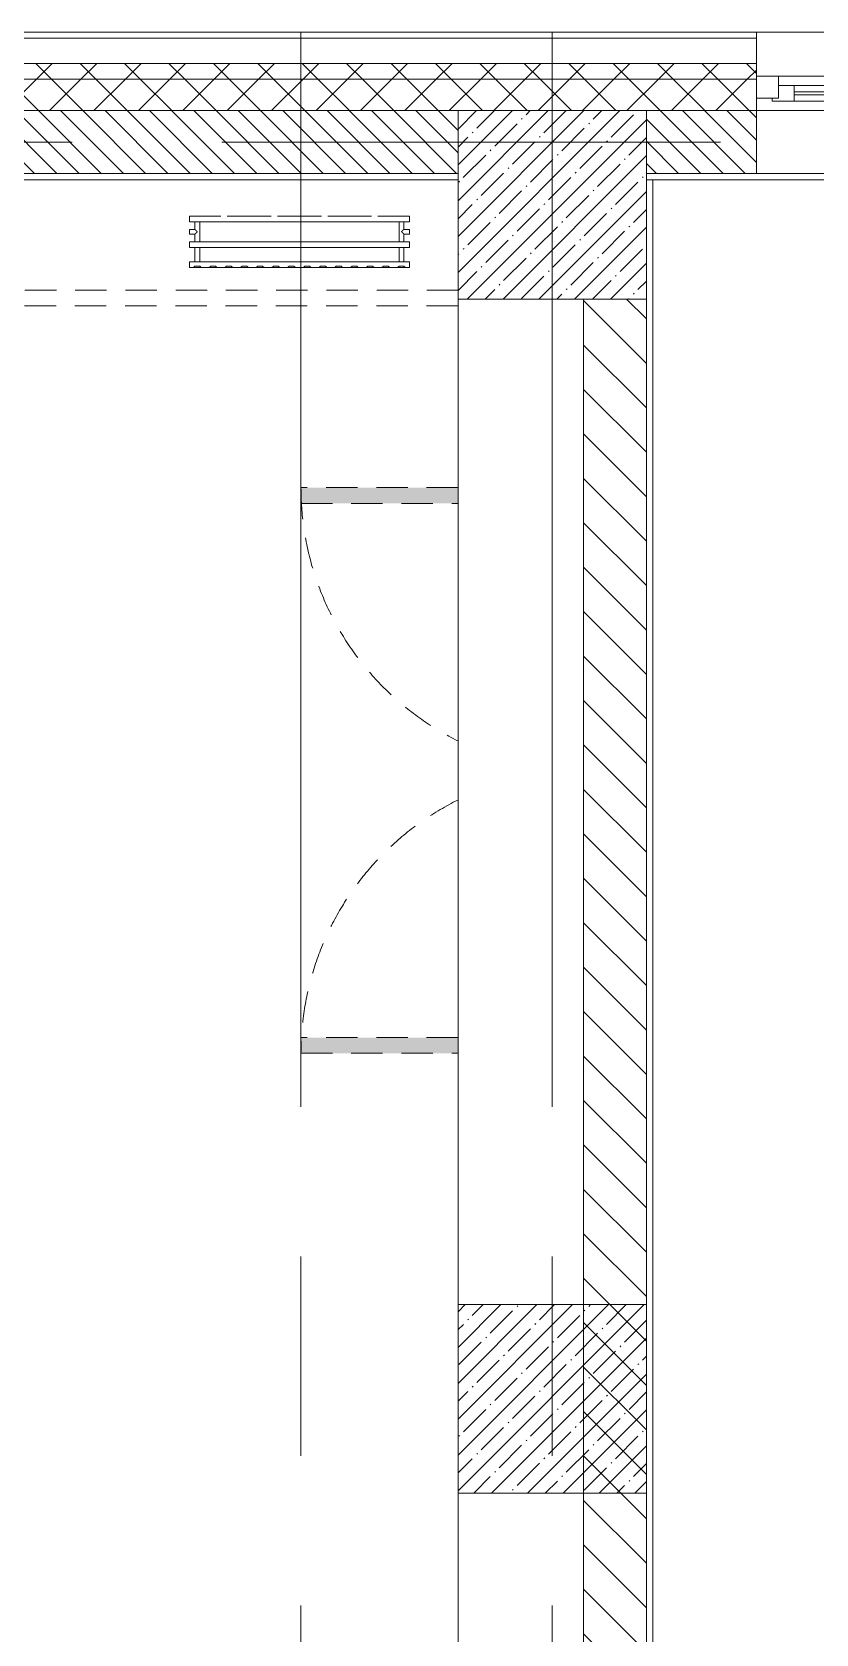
# Model space of a CAD drawing. Header units: millimetres. Extents: x 2623 to 216772, y -8553 to 29000.
# Drawn here: x 47418 to 49914, y 22252 to 27350 of the extents above; entities that cross this region are included whole.
import ezdxf

# ---------------------------------------------------------------- set-up
doc = ezdxf.new("R2010")
doc.units = ezdxf.units.MM
doc.linetypes.add('200_ШТРИХ__ш1_п0_6_', pattern=[160, 100, -60])
doc.linetypes.add('Осевая', pattern=[3175, 635, -476.25, 1587.5, -476.25])
for name, color, linetype, lineweight in [('A-DETL-MBND-1', 7, '200_ШТРИХ__ш1_п0_6_', 9), ('A-GLAZ', 7, 'Continuous', 9), ('A-WALL', 7, 'Continuous', 9), ('A-WALL-1', 7, 'Continuous', 13), ('I-WALL', 7, 'Continuous', 9), ('S-COLS', 7, 'Continuous', 9), ('Оси', 7, 'Continuous', 9), ('Оси-2', 7, 'Осевая', 9)]:
    doc.layers.add(name, color=color, linetype=linetype, lineweight=lineweight)
doc.layers.add('A-FLOR-1', color=7, linetype='Continuous', lineweight=9, true_color=0xaaaaaa)
pattern_1 = [(45, (-17385.51, 0), (-57.02463, 57.02463), []), (45, (-17328.49, 0), (-57.02463, 57.02463), [100.806, -20.161, 3.353, -16.808])]
pattern_2 = [(45, (-17385.51, 0), (-70.71068, 70.71068), []), (135, (-17385.51, 0), (-70.71068, -70.71068), [])]

# ---------------------------------------------------------------- blocks, each defined once
blk = doc.blocks.new('110_Дверь_СКБ_2Ст - Д-10 1800x2100h_Актовый зал EI30-32403870-План монтажа стен и перегородок 3 этажа в осях 12-23')
at = {"layer": 'A-DETL-MBND-1'}
for points in [[(-887.5, 1000), (-887.5, 500), (-837.5, 500), (-837.5, 1000)], [(862.5, 500), (912.5, 500), (912.5, 1000), (862.5, 1000), (862.5, 744.9)]]:
    blk.add_hatch(color=256, dxfattribs=at).paths.add_polyline_path(points)
for p, q in [((-887.5, 1000), (-887.5, 500)), ((-837.5, 1000), (-887.5, 1000)), ((-837.5, 500), (-837.5, 1000)), ((912.5, 1000), (862.5, 1000)), ((862.5, 1000), (862.5, 500)), ((912.5, 500), (912.5, 1000))]:
    blk.add_line(p, q, dxfattribs=at)
for centre, start, end in [((-887.5, 100), 26.4421, 90), ((912.5, 100), 90, 153.5579)]:
    blk.add_arc(centre, 900, start, end, dxfattribs=at)
blk = doc.blocks.new('120_Окно_СКБ_2Ст - 120_Окно_СКБ_2Ст 2500х2500 _мал створка справа_-23206729-План монтажа стен и перегородок 3 этажа в осях 12-23')
at = {"layer": 'A-GLAZ'}
for p, q in [((-1250, -75), (-1250, -5)), ((-1250, -5), (-1180, -5)), ((1250, -5), (-1250, -5)), ((-1180, -5), (-1180, -75)), ((350, -35), (-1180, -35)), ((-1180, -35), (-1180, -75)), ((-1130, -85), (-1130, -35)), ((300, -85), (300, -35)), ((350, -75), (350, -5)), ((350, -5), (420, -5)), ((350, -75), (350, -35)), ((420, -5), (420, -75)), ((1180, -35), (420, -35)), ((420, -35), (420, -75)), ((470, -85), (470, -35)), ((1130, -85), (1130, -35)), ((1180, -75), (1180, -5)), ((1180, -5), (1250, -5)), ((1180, -75), (1180, -35)), ((1250, -5), (1250, -75)), ((-1180, -75), (-1250, -75)), ((-1250, -75), (-1200, -75)), ((-1180, -75), (-1200, -75)), ((-1200, -75), (-1200, -85)), ((-1200, -85), (370, -85)), ((370, -85), (-1200, -85)), ((-1130, -55), (300, -55)), ((300, -65), (-1130, -65)), ((420, -75), (350, -75)), ((370, -75), (350, -75)), ((370, -75), (400, -75)), ((370, -85), (370, -75)), ((420, -75), (400, -75)), ((400, -75), (400, -85)), ((400, -85), (1200, -85)), ((1200, -85), (400, -85)), ((470, -55), (1130, -55)), ((1130, -65), (470, -65)), ((1250, -75), (1180, -75)), ((1200, -75), (1180, -75)), ((1200, -75), (1250, -75)), ((1200, -85), (1200, -75))]:
    blk.add_line(p, q, dxfattribs=at)
blk = doc.blocks.new('radiator_prado_classic_z_tip_30_po exemplyaru - Classic Z Тип 30-500-V54-План монтажа стен и перегородок 3 этажа в осях 12-23')
at = {"layer": 'A-DETL-MBND-1'}
for p, q in [((0, 228), (0, 210)), ((700, 228), (0, 228)), ((0, 210), (0, 228)), ((0, 228), (12.5, 228)), ((0, 210), (700, 210)), ((17.5, 210), (0, 210)), ((12.5, 228), (37.5, 228)), ((37.5, 228), (12.5, 228)), ((12.5, 228), (37.5, 228)), ((12.5, 228), (17.5, 223)), ((12.5, 228), (17.5, 223)), ((32.5, 223), (17.5, 223)), ((17.5, 223), (32.5, 223)), ((17.5, 210), (17.5, 209.8)), ((17.5, 210), (17.5, 164)), ((17.8, 210), (17.5, 210)), ((17.5, 210), (32.5, 210)), ((32.5, 210), (17.5, 210)), ((17.5, 210), (30.3, 210)), ((17.5, 209.8), (17.5, 164)), ((18.5, 210), (17.8, 210)), ((19.7, 210), (18.5, 210)), ((31.5, 210), (18.5, 210)), ((21.2, 210), (19.7, 210)), ((23.1, 210), (21.2, 210)), ((25, 210), (23.1, 210)), ((26.9, 210), (25, 210)), ((28.7, 210), (26.9, 210)), ((30.3, 210), (28.7, 210)), ((31.5, 210), (30.3, 210)), ((30.3, 210), (32.5, 210)), ((32.2, 210), (31.5, 210)), ((32.5, 210), (32.2, 210)), ((32.5, 223), (37.5, 228)), ((37.5, 228), (32.5, 223)), ((32.5, 164), (32.5, 210)), ((32.5, 164), (32.5, 210)), ((667.5, 210), (32.5, 210)), ((37.5, 228), (62.5, 228)), ((62.5, 228), (87.5, 228)), ((87.5, 228), (62.5, 228)), ((62.5, 228), (87.5, 228)), ((62.5, 228), (67.5, 223)), ((62.5, 228), (67.5, 223)), ((82.5, 223), (67.5, 223)), ((67.5, 223), (82.5, 223)), ((82.5, 223), (87.5, 228)), ((87.5, 228), (82.5, 223)), ((87.5, 228), (112.5, 228)), ((112.5, 228), (137.5, 228)), ((137.5, 228), (112.5, 228)), ((112.5, 228), (137.5, 228)), ((112.5, 228), (117.5, 223)), ((112.5, 228), (117.5, 223)), ((132.5, 223), (117.5, 223)), ((117.5, 223), (132.5, 223)), ((132.5, 223), (137.5, 228)), ((137.5, 228), (132.5, 223)), ((137.5, 228), (162.5, 228)), ((162.5, 228), (187.5, 228)), ((187.5, 228), (162.5, 228)), ((162.5, 228), (187.5, 228)), ((162.5, 228), (167.5, 223)), ((162.5, 228), (167.5, 223)), ((182.5, 223), (167.5, 223)), ((167.5, 223), (182.5, 223)), ((182.5, 223), (187.5, 228)), ((187.5, 228), (182.5, 223)), ((187.5, 228), (212.5, 228)), ((212.5, 228), (237.5, 228)), ((237.5, 228), (212.5, 228)), ((212.5, 228), (237.5, 228)), ((212.5, 228), (217.5, 223)), ((212.5, 228), (217.5, 223)), ((232.5, 223), (217.5, 223)), ((217.5, 223), (232.5, 223)), ((232.5, 223), (237.5, 228)), ((237.5, 228), (232.5, 223)), ((237.5, 228), (262.5, 228)), ((262.5, 228), (287.5, 228)), ((287.5, 228), (262.5, 228)), ((262.5, 228), (287.5, 228)), ((262.5, 228), (267.5, 223)), ((262.5, 228), (267.5, 223)), ((282.5, 223), (267.5, 223)), ((267.5, 223), (282.5, 223)), ((282.5, 223), (287.5, 228)), ((287.5, 228), (282.5, 223)), ((287.5, 228), (312.5, 228)), ((312.5, 228), (337.5, 228)), ((337.5, 228), (312.5, 228)), ((312.5, 228), (337.5, 228)), ((312.5, 228), (317.5, 223)), ((312.5, 228), (317.5, 223)), ((332.5, 223), (317.5, 223)), ((317.5, 223), (332.5, 223)), ((332.5, 223), (337.5, 228)), ((337.5, 228), (332.5, 223)), ((337.5, 228), (362.5, 228)), ((362.5, 228), (387.5, 228)), ((387.5, 228), (362.5, 228)), ((362.5, 228), (387.5, 228)), ((362.5, 228), (367.5, 223)), ((362.5, 228), (367.5, 223)), ((382.5, 223), (367.5, 223)), ((367.5, 223), (382.5, 223)), ((382.5, 223), (387.5, 228)), ((387.5, 228), (382.5, 223)), ((387.5, 228), (412.5, 228)), ((412.5, 228), (437.5, 228)), ((437.5, 228), (412.5, 228)), ((412.5, 228), (437.5, 228)), ((412.5, 228), (417.5, 223)), ((412.5, 228), (417.5, 223)), ((432.5, 223), (417.5, 223)), ((417.5, 223), (432.5, 223)), ((432.5, 223), (437.5, 228)), ((437.5, 228), (432.5, 223)), ((437.5, 228), (462.5, 228)), ((462.5, 228), (487.5, 228)), ((487.5, 228), (462.5, 228)), ((462.5, 228), (487.5, 228)), ((462.5, 228), (467.5, 223)), ((462.5, 228), (467.5, 223)), ((482.5, 223), (467.5, 223)), ((467.5, 223), (482.5, 223)), ((482.5, 223), (487.5, 228)), ((487.5, 228), (482.5, 223)), ((487.5, 228), (512.5, 228)), ((512.5, 228), (537.5, 228)), ((537.5, 228), (512.5, 228)), ((512.5, 228), (537.5, 228)), ((512.5, 228), (517.5, 223)), ((512.5, 228), (517.5, 223)), ((532.5, 223), (517.5, 223)), ((517.5, 223), (532.5, 223)), ((532.5, 223), (537.5, 228)), ((537.5, 228), (532.5, 223)), ((537.5, 228), (562.5, 228)), ((562.5, 228), (587.5, 228)), ((587.5, 228), (562.5, 228)), ((562.5, 228), (587.5, 228)), ((562.5, 228), (567.5, 223)), ((562.5, 228), (567.5, 223)), ((582.5, 223), (567.5, 223)), ((567.5, 223), (582.5, 223)), ((582.5, 223), (587.5, 228)), ((587.5, 228), (582.5, 223)), ((587.5, 228), (612.5, 228)), ((612.5, 228), (637.5, 228)), ((637.5, 228), (612.5, 228)), ((612.5, 228), (637.5, 228)), ((612.5, 228), (617.5, 223)), ((617.5, 223), (612.5, 228)), ((632.5, 223), (617.5, 223)), ((617.5, 223), (632.5, 223)), ((632.5, 223), (637.5, 228)), ((637.5, 228), (632.5, 223)), ((637.5, 228), (662.5, 228)), ((662.5, 228), (687.5, 228)), ((687.5, 228), (662.5, 228)), ((662.5, 228), (687.5, 228)), ((662.5, 228), (667.5, 223)), ((662.5, 228), (667.5, 223)), ((682.5, 223), (667.5, 223)), ((667.5, 223), (682.5, 223)), ((667.5, 210), (667.5, 164)), ((667.5, 210), (667.5, 209.8)), ((682.5, 210), (667.5, 210)), ((667.5, 210), (680.3, 210)), ((682.5, 210), (667.5, 210)), ((667.5, 210), (682.5, 210)), ((667.5, 209.8), (667.5, 164)), ((681.5, 210), (668.5, 210)), ((680.3, 210), (682.5, 210)), ((682.5, 223), (687.5, 228)), ((687.5, 228), (682.5, 223)), ((682.5, 164), (682.5, 210)), ((682.5, 164), (682.5, 210)), ((700, 210), (682.5, 210)), ((687.5, 228), (700, 228)), ((700, 210), (700, 228)), ((700, 228), (700, 210)), ((700, 164), (0, 164)), ((0, 164), (0, 146)), ((0, 146), (0, 164)), ((0, 164), (17.5, 164)), ((32.5, 164), (17.5, 164)), ((17.5, 164), (32.5, 164)), ((32.5, 164), (17.5, 164)), ((17.5, 164), (30.3, 164)), ((18.5, 164), (31.5, 164)), ((30.3, 164), (32.5, 164)), ((32.5, 164), (667.5, 164)), ((682.5, 164), (667.5, 164)), ((667.5, 164), (682.5, 164)), ((682.5, 164), (667.5, 164)), ((667.5, 164), (682.5, 164)), ((668.5, 164), (681.5, 164)), ((682.5, 164), (700, 164)), ((700, 146), (700, 164)), ((700, 164), (700, 146)), ((0, 146), (700, 146)), ((17.5, 146), (0, 146)), ((17.5, 121.5), (0, 121.5)), ((17.5, 121.5), (0, 121.5)), ((0, 121.5), (0, 121.2)), ((0, 106.5), (0, 121.5)), ((0, 121.2), (0, 108.7)), ((0, 121.2), (0, 120.5)), ((0, 120.5), (0, 121.2)), ((0, 121.2), (0, 121.2)), ((0, 120.5), (0, 119.3)), ((0, 119.3), (0, 120.5)), ((0, 119.3), (0, 117.8)), ((0, 117.8), (0, 119.3)), ((0, 117.8), (0, 115.9)), ((0, 115.9), (0, 117.8)), ((0, 115.9), (0, 114)), ((0, 114), (0, 115.9)), ((0, 114), (0, 112.1)), ((0, 112.1), (0, 114)), ((0, 112.1), (0, 110.2)), ((0, 110.2), (0, 112.1)), ((0, 110.2), (0, 108.7)), ((0, 108.7), (0, 110.2)), ((0, 108.7), (0, 106.8)), ((0, 108.7), (0, 106.8)), ((0, 106.8), (0, 108.7)), ((0, 106.8), (0, 106.5)), ((0, 106.8), (0, 106.8)), ((0, 106.5), (17.5, 106.5)), ((0, 106.5), (17.5, 106.5)), ((17.5, 146), (17.5, 121.5)), ((17.5, 146), (17.5, 121.5)), ((17.5, 146), (32.5, 146)), ((32.5, 146), (17.5, 146)), ((17.5, 146), (32.5, 146)), ((32.5, 146), (17.5, 146)), ((17.5, 106.5), (17.5, 82)), ((17.5, 106.5), (17.5, 82)), ((31.5, 146), (18.5, 146)), ((32.5, 82), (32.5, 146)), ((32.5, 82), (32.5, 146)), ((667.5, 146), (32.5, 146)), ((667.5, 146), (667.5, 82)), ((667.5, 146), (667.5, 82)), ((667.5, 146), (682.5, 146)), ((671.2, 146), (667.5, 146)), ((667.5, 146), (678.7, 146)), ((682.5, 146), (667.5, 146)), ((681.5, 146), (668.5, 146)), ((678.7, 146), (671.2, 146)), ((682.5, 146), (678.7, 146)), ((678.7, 146), (680.3, 146)), ((680.3, 146), (681.5, 146)), ((681.5, 146), (682.5, 146)), ((682.5, 121.5), (682.5, 146)), ((682.5, 121.5), (682.5, 146)), ((700, 146), (682.5, 146)), ((700, 121.5), (682.5, 121.5)), ((700, 121.5), (682.5, 121.5)), ((682.5, 82), (682.5, 106.5)), ((682.5, 106.5), (700, 106.5)), ((682.5, 82), (682.5, 106.5)), ((682.5, 106.5), (700, 106.5)), ((700, 121.5), (700, 106.5)), ((700, 121.2), (700, 121.5)), ((700, 121.5), (700, 121.2)), ((700, 121.2), (700, 121.5)), ((700, 114), (700, 121.2)), ((700, 121.2), (700, 106.8)), ((700, 106.8), (700, 121.2)), ((700, 107.5), (700, 114)), ((700, 106.8), (700, 107.5)), ((700, 106.5), (700, 106.8)), ((700, 106.8), (700, 106.5)), ((700, 106.5), (700, 106.8)), ((700, 82), (0, 82)), ((0, 82), (0, 64)), ((0, 64), (0, 82)), ((0, 82), (17.5, 82)), ((700, 64), (0, 64)), ((0, 64), (700, 64)), ((32.5, 82), (17.5, 82)), ((17.5, 82), (32.5, 82)), ((32.5, 82), (17.5, 82)), ((17.5, 82), (32.5, 82)), ((18.5, 82), (31.5, 82)), ((32.5, 82), (667.5, 82)), ((682.5, 82), (667.5, 82)), ((667.5, 82), (667.8, 82)), ((682.5, 82), (667.5, 82)), ((667.5, 82), (682.5, 82)), ((667.8, 82), (682.5, 82)), ((668.5, 82), (681.5, 82)), ((682.5, 82), (700, 82)), ((700, 64), (700, 82)), ((700, 82), (700, 64))]:
    blk.add_line(p, q, dxfattribs=at)
for points, knots in [([(17.8, 121.2), (17.7, 121.3), (17.7, 121.3), (17.5, 121.5), (17.5, 121.5), (17.5, 121.5)], [0.8571429, 0.8571429, 0.8571429, 0.8571429, 0.8928571, 0.9285714, 1, 1, 1, 1]), ([(17.5, 121.5), (17.5, 121.5), (17.5, 121.5), (17.7, 121.3), (17.7, 121.3), (17.8, 121.2)], [0, 0, 0, 0, 0.0714286, 0.1071429, 0.1428571, 0.1428571, 0.1428571, 0.1428571]), ([(17.5, 121.5), (17.5, 121.5), (17.5, 121.5), (17.7, 121.3), (17.7, 121.3), (17.8, 121.2)], [0, 0, 0, 0, 0.0714286, 0.1071429, 0.1428571, 0.1428571, 0.1428571, 0.1428571]), ([(25, 114), (24.5, 114.5), (23.6, 115.4), (22.4, 116.6), (21.6, 117.4), (21.1, 117.9), (20.8, 118.2), (20.5, 118.5), (20.2, 118.8), (19.8, 119.1), (19.6, 119.4), (19.3, 119.7), (19, 120), (18.7, 120.3), (18.5, 120.5), (18.3, 120.7), (18.1, 120.9), (17.9, 121.1), (17.8, 121.2), (17.7, 121.3), (17.5, 121.5), (17.5, 121.5), (17.5, 121.5)], [0, 0, 0, 0, 0.142857, 0.285714, 0.357143, 0.392857, 0.428571, 0.464286, 0.5, 0.535714, 0.571429, 0.607143, 0.642857, 0.678571, 0.714286, 0.75, 0.785714, 0.821429, 0.857143, 0.892857, 0.928571, 1, 1, 1, 1]), ([(17.5, 106.5), (17.5, 106.5), (17.5, 106.5), (17.7, 106.7), (17.8, 106.8), (17.9, 106.9), (18.1, 107.1), (18.3, 107.3), (18.5, 107.5), (18.7, 107.7), (19, 108), (19.3, 108.3), (19.6, 108.6), (19.8, 108.9), (20.3, 109.3), (20.7, 109.7), (21.1, 110.1), (21.6, 110.6), (22.4, 111.4), (23.6, 112.6), (24.5, 113.5), (25, 114)], [0, 0, 0, 0, 0.071429, 0.107143, 0.142857, 0.178571, 0.214286, 0.25, 0.285714, 0.321429, 0.357143, 0.392857, 0.428571, 0.464286, 0.5, 0.571429, 0.607143, 0.642857, 0.714286, 0.857143, 1, 1, 1, 1]), ([(17.5, 106.5), (17.5, 106.5), (17.5, 106.5), (17.7, 106.7), (17.7, 106.7), (17.8, 106.8)], [0, 0, 0, 0, 0.0714286, 0.1071429, 0.1428571, 0.1428571, 0.1428571, 0.1428571]), ([(17.8, 106.8), (17.7, 106.7), (17.7, 106.7), (17.5, 106.5), (17.5, 106.5), (17.5, 106.5)], [0.8571429, 0.8571429, 0.8571429, 0.8571429, 0.8928571, 0.9285714, 1, 1, 1, 1]), ([(17.8, 106.8), (17.7, 106.7), (17.7, 106.7), (17.5, 106.5), (17.5, 106.5), (17.5, 106.5)], [0.8571429, 0.8571429, 0.8571429, 0.8571429, 0.8928571, 0.9285714, 1, 1, 1, 1]), ([(17.8, 121.2), (17.8, 121.2), (17.9, 121.1), (18.1, 120.9), (18.3, 120.7), (18.5, 120.5), (18.7, 120.3), (19, 120), (19.3, 119.7), (19.6, 119.4), (19.8, 119.1), (20.3, 118.7), (20.7, 118.3), (21.1, 117.9), (21.6, 117.4), (22.4, 116.6), (23.1, 115.9), (23.6, 115.4)], [0.1428571, 0.1428571, 0.1428571, 0.1428571, 0.1785714, 0.2142857, 0.25, 0.2857143, 0.3214286, 0.3571429, 0.3928571, 0.4285714, 0.4642857, 0.5, 0.5714286, 0.6071429, 0.6428571, 0.7142857, 0.8571429, 0.8571429, 0.8571429, 0.8571429]), ([(22.1, 111.1), (21.9, 110.9), (21.6, 110.6), (21.1, 110.1), (20.8, 109.8), (20.5, 109.5), (20.2, 109.2), (19.8, 108.9), (19.6, 108.6), (19.3, 108.3), (19, 108), (18.7, 107.7), (18.5, 107.5), (18.3, 107.3), (18.1, 107.1), (17.9, 106.9), (17.8, 106.8), (17.8, 106.8)], [0.2857143, 0.2857143, 0.2857143, 0.2857143, 0.3571429, 0.3928571, 0.4285714, 0.4642857, 0.5, 0.5357143, 0.5714286, 0.6071429, 0.6428571, 0.6785714, 0.7142857, 0.75, 0.7857143, 0.8214286, 0.8571429, 0.8571429, 0.8571429, 0.8571429]), ([(17.8, 106.8), (17.8, 106.8), (17.9, 106.9), (18.1, 107.1), (18.3, 107.3), (18.5, 107.5), (18.7, 107.7), (19, 108), (19.3, 108.3), (19.6, 108.6), (19.9, 108.8), (20.3, 109.3), (20.6, 109.6), (20.8, 109.8)], [0.1428571, 0.1428571, 0.1428571, 0.1428571, 0.1785714, 0.2142857, 0.25, 0.2857143, 0.3214286, 0.3571429, 0.3928571, 0.4285714, 0.4642857, 0.5, 0.5714286, 0.5714286, 0.5714286, 0.5714286]), ([(19.6, 119.4), (19.7, 119.3), (19.9, 119.2), (20.3, 118.7), (20.6, 118.4), (20.8, 118.2)], [0.4285714, 0.4285714, 0.4285714, 0.4285714, 0.4642857, 0.5, 0.5714286, 0.5714286, 0.5714286, 0.5714286]), ([(22.1, 116.9), (21.9, 117.1), (21.6, 117.4), (21.1, 117.9), (20.9, 118.1), (20.8, 118.2)], [0.2857143, 0.2857143, 0.2857143, 0.2857143, 0.3571429, 0.3928571, 0.4285714, 0.4285714, 0.4285714, 0.4285714]), ([(20.8, 118.2), (20.9, 118.1), (21.1, 117.9), (21.6, 117.4), (21.9, 117.1), (22.1, 116.9)], [0.5714286, 0.5714286, 0.5714286, 0.5714286, 0.6071429, 0.6428571, 0.7142857, 0.7142857, 0.7142857, 0.7142857]), ([(20.8, 109.8), (20.9, 109.9), (21.1, 110.1), (21.6, 110.6), (21.9, 110.9), (22.1, 111.1)], [0.5714286, 0.5714286, 0.5714286, 0.5714286, 0.6071429, 0.6428571, 0.7142857, 0.7142857, 0.7142857, 0.7142857]), ([(22.1, 111.1), (21.9, 110.9), (21.6, 110.6), (21.1, 110.1), (20.9, 109.9), (20.8, 109.8)], [0.2857143, 0.2857143, 0.2857143, 0.2857143, 0.3571429, 0.3928571, 0.4285714, 0.4285714, 0.4285714, 0.4285714]), ([(675, 114), (675.5, 114.5), (676.4, 115.4), (677.6, 116.6), (678.4, 117.4), (678.9, 117.9), (679.2, 118.2), (679.5, 118.5), (679.8, 118.8), (680.1, 119.2), (680.4, 119.4), (680.7, 119.7), (681, 120), (681.3, 120.3), (681.5, 120.5), (681.7, 120.7), (681.9, 120.9), (682.1, 121.1), (682.2, 121.2), (682.3, 121.3), (682.5, 121.5), (682.5, 121.5), (682.5, 121.5)], [0, 0, 0, 0, 0.142857, 0.285714, 0.357143, 0.392857, 0.428571, 0.464286, 0.5, 0.535714, 0.571429, 0.607143, 0.642857, 0.678571, 0.714286, 0.75, 0.785714, 0.821429, 0.857143, 0.892857, 0.928571, 1, 1, 1, 1]), ([(682.5, 106.5), (682.5, 106.5), (682.5, 106.5), (682.3, 106.7), (682.2, 106.8), (682.1, 106.9), (681.9, 107.1), (681.7, 107.3), (681.5, 107.5), (681.3, 107.7), (681, 108), (680.7, 108.3), (680.4, 108.6), (680.1, 108.8), (679.7, 109.3), (679.3, 109.7), (678.9, 110.1), (678.4, 110.6), (677.6, 111.4), (676.4, 112.6), (675.5, 113.5), (675, 114)], [0, 0, 0, 0, 0.071429, 0.107143, 0.142857, 0.178571, 0.214286, 0.25, 0.285714, 0.321429, 0.357143, 0.392857, 0.428571, 0.464286, 0.5, 0.571429, 0.607143, 0.642857, 0.714286, 0.857143, 1, 1, 1, 1]), ([(682.2, 121.2), (682.2, 121.2), (682.1, 121.1), (681.9, 120.9), (681.7, 120.7), (681.5, 120.5), (681.3, 120.3), (681, 120), (680.7, 119.7), (680.4, 119.4), (680.1, 119.2), (679.7, 118.7), (679.3, 118.3), (678.9, 117.9), (678.4, 117.4), (677.6, 116.6), (676.9, 115.9), (676.4, 115.4)], [0.1428571, 0.1428571, 0.1428571, 0.1428571, 0.1785714, 0.2142857, 0.25, 0.2857143, 0.3214286, 0.3571429, 0.3928571, 0.4285714, 0.4642857, 0.5, 0.5714286, 0.6071429, 0.6428571, 0.7142857, 0.8571429, 0.8571429, 0.8571429, 0.8571429]), ([(682.2, 121.2), (682.2, 121.2), (682.1, 121.1), (681.9, 120.9), (681.7, 120.7), (681.5, 120.5), (681.3, 120.3), (681, 120), (680.7, 119.7), (680.4, 119.4), (680.1, 119.2), (679.7, 118.7), (679.3, 118.3), (678.9, 117.9), (678.4, 117.4), (677.6, 116.6), (676.9, 115.9), (676.4, 115.4)], [0.1428571, 0.1428571, 0.1428571, 0.1428571, 0.1785714, 0.2142857, 0.25, 0.2857143, 0.3214286, 0.3571429, 0.3928571, 0.4285714, 0.4642857, 0.5, 0.5714286, 0.6071429, 0.6428571, 0.7142857, 0.8571429, 0.8571429, 0.8571429, 0.8571429]), ([(676.4, 115.4), (676.9, 115.9), (677.6, 116.6), (678.4, 117.4), (678.9, 117.9), (679.2, 118.2), (679.5, 118.5), (679.8, 118.8), (680.1, 119.2), (680.4, 119.4), (680.7, 119.7), (681, 120), (681.3, 120.3), (681.5, 120.5), (681.7, 120.7), (681.9, 120.9), (682.1, 121.1), (682.2, 121.2), (682.2, 121.2)], [0.1428571, 0.1428571, 0.1428571, 0.1428571, 0.2857143, 0.3571429, 0.3928571, 0.4285714, 0.4642857, 0.5, 0.5357143, 0.5714286, 0.6071429, 0.6428571, 0.6785714, 0.7142857, 0.75, 0.7857143, 0.8214286, 0.8571429, 0.8571429, 0.8571429, 0.8571429]), ([(677.9, 111.1), (678.1, 110.9), (678.4, 110.6), (678.9, 110.1), (679.2, 109.8), (679.5, 109.5), (679.8, 109.2), (680.1, 108.8), (680.4, 108.6), (680.7, 108.3), (681, 108), (681.3, 107.7), (681.5, 107.5), (681.7, 107.3), (681.9, 107.1), (682.1, 106.9), (682.2, 106.8), (682.2, 106.8)], [0.2857143, 0.2857143, 0.2857143, 0.2857143, 0.3571429, 0.3928571, 0.4285714, 0.4642857, 0.5, 0.5357143, 0.5714286, 0.6071429, 0.6428571, 0.6785714, 0.7142857, 0.75, 0.7857143, 0.8214286, 0.8571429, 0.8571429, 0.8571429, 0.8571429]), ([(677.9, 111.1), (678.1, 110.9), (678.4, 110.6), (678.9, 110.1), (679.2, 109.8), (679.5, 109.5), (679.8, 109.2), (680.1, 108.8), (680.4, 108.6), (680.7, 108.3), (681, 108), (681.3, 107.7), (681.4, 107.6), (681.5, 107.5)], [0.2857143, 0.2857143, 0.2857143, 0.2857143, 0.3571429, 0.3928571, 0.4285714, 0.4642857, 0.5, 0.5357143, 0.5714286, 0.6071429, 0.6428571, 0.6785714, 0.7142857, 0.7142857, 0.7142857, 0.7142857]), ([(682.2, 106.8), (682.2, 106.8), (682.1, 106.9), (681.9, 107.1), (681.7, 107.3), (681.5, 107.5), (681.3, 107.7), (681, 108), (680.7, 108.3), (680.4, 108.6), (680.1, 108.8), (679.7, 109.3), (679.3, 109.7), (678.9, 110.1), (678.4, 110.6), (678.1, 110.9), (677.9, 111.1)], [0.1428571, 0.1428571, 0.1428571, 0.1428571, 0.1785714, 0.2142857, 0.25, 0.2857143, 0.3214286, 0.3571429, 0.3928571, 0.4285714, 0.4642857, 0.5, 0.5714286, 0.6071429, 0.6428571, 0.7142857, 0.7142857, 0.7142857, 0.7142857]), ([(682.5, 121.5), (682.5, 121.5), (682.5, 121.5), (682.3, 121.3), (682.3, 121.3), (682.2, 121.2)], [0, 0, 0, 0, 0.0714286, 0.1071429, 0.1428571, 0.1428571, 0.1428571, 0.1428571]), ([(682.5, 121.5), (682.5, 121.5), (682.5, 121.5), (682.3, 121.3), (682.3, 121.3), (682.2, 121.2)], [0, 0, 0, 0, 0.0714286, 0.1071429, 0.1428571, 0.1428571, 0.1428571, 0.1428571]), ([(682.2, 121.2), (682.3, 121.3), (682.3, 121.3), (682.5, 121.5), (682.5, 121.5), (682.5, 121.5)], [0.8571429, 0.8571429, 0.8571429, 0.8571429, 0.8928571, 0.9285714, 1, 1, 1, 1]), ([(682.2, 106.8), (682.3, 106.7), (682.3, 106.7), (682.5, 106.5), (682.5, 106.5), (682.5, 106.5)], [0.8571429, 0.8571429, 0.8571429, 0.8571429, 0.8928571, 0.9285714, 1, 1, 1, 1]), ([(682.2, 106.8), (682.3, 106.7), (682.3, 106.7), (682.5, 106.5), (682.5, 106.5), (682.5, 106.5)], [0.8571429, 0.8571429, 0.8571429, 0.8571429, 0.8928571, 0.9285714, 1, 1, 1, 1]), ([(682.5, 106.5), (682.5, 106.5), (682.5, 106.5), (682.3, 106.7), (682.3, 106.7), (682.2, 106.8)], [0, 0, 0, 0, 0.0714286, 0.1071429, 0.1428571, 0.1428571, 0.1428571, 0.1428571])]:
    blk.add_open_spline(points, degree=3, knots=knots, dxfattribs=at)
for points in [[(20.8, 118.2), (20.7, 118.3), (20.5, 118.5), (20.2, 118.8), (19.9, 119.2), (19.6, 119.4), (19.3, 119.7), (19, 120), (18.7, 120.3), (18.5, 120.5), (18.3, 120.7), (18.1, 120.9), (17.9, 121.1), (17.8, 121.2), (17.8, 121.2)], [(17.8, 121.2), (17.8, 121.2), (17.9, 121.1), (18.1, 120.9), (18.3, 120.7), (18.5, 120.5), (18.7, 120.3), (19, 120), (19.3, 119.7), (19.5, 119.5), (19.6, 119.4)], [(20.8, 109.8), (20.7, 109.7), (20.5, 109.5), (20.2, 109.2), (19.9, 108.8), (19.6, 108.6), (19.3, 108.3), (19, 108), (18.7, 107.7), (18.5, 107.5), (18.3, 107.3), (18.1, 107.1), (17.9, 106.9), (17.8, 106.8), (17.8, 106.8)], [(23.6, 115.4), (23.1, 115.9), (22.6, 116.4), (22.1, 116.9)], [(22.1, 116.9), (22.6, 116.4), (23.1, 115.9), (23.6, 115.4)], [(25, 114), (24.5, 113.5), (23.6, 112.6), (22.6, 111.6), (22.1, 111.1)], [(22.1, 111.1), (22.6, 111.6), (23.1, 112.1), (23.6, 112.6)], [(23.6, 112.6), (23.1, 112.1), (22.6, 111.6), (22.1, 111.1)], [(25, 114), (24.5, 114.5), (24, 115), (23.6, 115.4)], [(23.6, 115.4), (24, 115), (24.5, 114.5), (25, 114)], [(23.6, 115.4), (24, 115), (24.5, 114.5), (25, 114)], [(23.6, 112.6), (24, 113), (24.5, 113.5), (25, 114)], [(25, 114), (24.5, 113.5), (24, 113), (23.6, 112.6)], [(676.4, 115.4), (676, 115), (675.5, 114.5), (675, 114)], [(676.4, 115.4), (676, 115), (675.5, 114.5), (675, 114)], [(675, 114), (675.5, 114.5), (676, 115), (676.4, 115.4)], [(675, 114), (675.5, 113.5), (676.4, 112.6), (677.4, 111.6), (677.9, 111.1)], [(675, 114), (675.5, 113.5), (676.4, 112.6), (677.4, 111.6), (677.9, 111.1)], [(677.9, 111.1), (677.4, 111.6), (676.4, 112.6), (675.5, 113.5), (675, 114)], [(681.5, 107.5), (681.6, 107.4), (681.7, 107.3), (681.9, 107.1), (682.1, 106.9), (682.2, 106.8), (682.2, 106.8)]]:
    blk.add_open_spline(points, degree=3, dxfattribs=at)

msp = doc.modelspace()

# ---------------------------------------------------------------- hatches: boundary and pattern name
at = {"layer": 'A-WALL'}
h = msp.add_hatch(dxfattribs=at)
h.set_pattern_fill('FP_23', color=256, style=0, pattern_type=2)
h.set_pattern_definition(pattern_2)
h.paths.add_polyline_path([(67115.2, 27200), (67115.2, 27250), (62964.5, 27250), (62964.5, 27200), (67069.7, 27200)])
h.paths.add_polyline_path([(59864.5, 27200), (59864.5, 27250), (58964.5, 27250), (58964.5, 27200), (59435.5, 27200)])
h.paths.add_polyline_path([(56527.3, 27200), (56864.5, 27200), (56864.5, 27250), (55524.5, 27250), (55524.5, 27200), (55800.2, 27200)])
h.paths.add_polyline_path([(53424.5, 27200), (53424.5, 27250), (52224.5, 27250), (52224.5, 27200), (52891.9, 27200)])
h.paths.add_polyline_path([(49724.5, 27200), (49724.5, 27250), (45474.5, 27250), (45474.5, 27200), (49256.6, 27200)])
h.paths.add_polyline_path([(44574.5, 27200), (44574.5, 27250), (42474.5, 27250), (42474.5, 27200), (44167.2, 27200)])
h.paths.add_polyline_path([(41574.5, 27200), (41574.5, 27250), (40474.5, 27250), (40474.5, 27200), (41258.9, 27200)])
h.paths.add_polyline_path([(37374.5, 27200), (37374.5, 27250), (35874.5, 27250), (35874.5, 27200), (36896.5, 27200)])
h.paths.add_polyline_path([(33374.5, 27200), (33374.5, 27250), (32274.8, 27250), (32274.8, 27200), (32534.2, 27200)])
h.paths.add_polyline_path([(30274.5, 27200), (31374.8, 27200), (31374.8, 27250), (30274.5, 27250)])
h.paths.add_polyline_path([(27174.5, 27200), (27174.5, 27250), (24674.5, 27250), (24674.5, 27200), (26717.6, 27200)])
h = msp.add_hatch(dxfattribs=at)
h.set_pattern_fill('FP_23', color=256, style=0, pattern_type=2)
h.set_pattern_definition(pattern_2)
h.paths.add_polyline_path([(67115.2, 27100), (67115.2, 27200), (62964.5, 27200), (62964.5, 27100), (67069.7, 27100)])
h.paths.add_polyline_path([(59864.5, 27100), (59864.5, 27200), (58964.5, 27200), (58964.5, 27100), (59435.5, 27100)])
h.paths.add_polyline_path([(56864.5, 27100), (56864.5, 27200), (55524.5, 27200), (55524.5, 27100), (56527.3, 27100)])
h.paths.add_polyline_path([(53424.5, 27100), (53424.5, 27200), (52224.5, 27200), (52224.5, 27100), (52891.9, 27100)])
h.paths.add_polyline_path([(49724.5, 27100), (49724.5, 27200), (45474.5, 27200), (45474.5, 27100), (49256.6, 27100)])
h.paths.add_polyline_path([(44574.5, 27100), (44574.5, 27200), (42474.5, 27200), (42474.5, 27100), (44167.2, 27100)])
h.paths.add_polyline_path([(41574.5, 27100), (41574.5, 27200), (40474.5, 27200), (40474.5, 27100), (41258.9, 27100)])
h.paths.add_polyline_path([(37374.5, 27100), (37374.5, 27200), (35874.5, 27200), (35874.5, 27100), (36896.5, 27100)])
h.paths.add_polyline_path([(33374.5, 27100), (33374.5, 27200), (32274.8, 27200), (32274.8, 27100), (32534.2, 27100)])
h.paths.add_polyline_path([(31374.8, 27100), (31374.8, 27200), (30274.5, 27200), (30274.5, 27100), (31080, 27100)])
h.paths.add_polyline_path([(27174.5, 27100), (27174.5, 27200), (24774.5, 27200), (24774.5, 27100), (26717.6, 27100)])
h = msp.add_hatch(dxfattribs=at)
h.set_pattern_fill('FP_22', color=256, style=0, pattern_type=2)
h.set_pattern_definition([(135, (-17385.513, 0), (-35.35534, -35.35534), [])])
h.paths.add_polyline_path([(66814.5, 26900), (66814.5, 27100), (63764.5, 27100), (63764.5, 26900), (66706.1, 26900)])
h.paths.add_polyline_path([(63070.8, 26900), (63264.5, 26900), (63264.5, 27100), (62964.5, 27100), (62964.5, 26900)])
h.paths.add_polyline_path([(59364.5, 26900), (59364.5, 27100), (58964.5, 27100), (58964.5, 26900), (59072, 26900)])
h.paths.add_polyline_path([(56654.5, 26900), (56864.5, 26900), (56864.5, 27100), (56654.5, 27100), (56654.5, 26942.5)])
h.paths.add_polyline_path([(56154.5, 26900), (56154.5, 27100), (55524.5, 27100), (55524.5, 26900), (55982, 26900)])
h.paths.add_polyline_path([(52224.5, 26900), (52924.5, 26900), (52924.5, 27100), (52224.5, 27100)])
h.paths.add_polyline_path([(49724.5, 26900), (49724.5, 27100), (49374.5, 27100), (49374.5, 26900), (49620.1, 26900)])
h.paths.add_polyline_path([(48711.3, 26900), (48774.5, 26900), (48774.5, 27100), (45474.5, 27100), (45474.5, 26900), (48529.6, 26900)])
h.paths.add_polyline_path([(44530.7, 26900), (44574.5, 26900), (44574.5, 27100), (43374.5, 27100), (43374.5, 26900), (44167.2, 26900)])
h.paths.add_polyline_path([(42774.5, 26900), (42774.5, 27100), (42474.5, 27100), (42474.5, 26900), (42713, 26900)])
h.paths.add_polyline_path([(41574.5, 26900), (41574.5, 27100), (40474.5, 27100), (40474.5, 26900), (41258.9, 26900)])
h.paths.add_polyline_path([(36774.5, 26900), (36774.5, 27100), (35874.5, 27100), (35874.5, 26900), (36169.5, 26900)])
h.paths.add_polyline_path([(33374.5, 26900), (33374.5, 27100), (32274.8, 27100), (32274.8, 26900), (32534.2, 26900)])
h.paths.add_polyline_path([(30774.5, 26900), (30774.5, 27100), (30274.5, 27100), (30274.5, 26900)])
h.paths.add_polyline_path([(27174.5, 26900), (27174.5, 27100), (25374.5, 27100), (25374.5, 26900), (26717.6, 26900)])
at = {"layer": 'I-WALL'}
h = msp.add_hatch(dxfattribs=at)
h.set_pattern_fill('FP_24', color=256, style=0, pattern_type=2)
h.set_pattern_definition([(135, (-17385.51, 0), (-70.71068, -70.71068), [])])
h.paths.add_polyline_path([(49374.5, 12320), (49374.5, 16700), (49174.5, 16700), (49174.5, 12320)])
h.paths.add_polyline_path([(49374.5, 17300), (49374.5, 26500), (49174.5, 26500), (49174.5, 17300)])
at = {"layer": 'S-COLS'}
h = msp.add_hatch(dxfattribs=at)
h.set_pattern_fill('FP_20', color=256, style=0, pattern_type=2)
h.set_pattern_definition(pattern_1)
h.paths.add_polyline_path([(48774.5, 26500), (49374.5, 26500), (49374.5, 27100), (48774.5, 27100), (48774.5, 26510.5)])
h = msp.add_hatch(dxfattribs=at)
h.set_pattern_fill('FP_20', color=256, style=0, pattern_type=2)
h.set_pattern_definition(pattern_1)
h.paths.add_polyline_path([(48774.5, 22700), (49374.5, 22700), (49374.5, 23300), (48774.5, 23300)])

# ---------------------------------------------------------------- linework, layer by layer
at = {"layer": 'A-DETL-MBND-1'}
for p, q in [((43395.5, 26529), (48774.5, 26529)), ((48774.5, 26479), (43395.5, 26479))]:
    msp.add_line(p, q, dxfattribs=at)
at = {"layer": 'A-FLOR-1'}
for p, q in [((49394.5, 26880), (49394.5, 13620)), ((48774.5, 26500), (48774.5, 23300)), ((48774.5, 22700), (48774.5, 17300))]:
    msp.add_line(p, q, dxfattribs=at)
at = {"layer": 'A-WALL'}
for p, q in [((58964.5, 27350), (32274.8, 27350)), ((49724.5, 26900), (49724.5, 27350)), ((67115.2, 27100), (35874.5, 27100)), ((48774.5, 26900), (48774.5, 27100)), ((49374.5, 27100), (49374.5, 26900)), ((45474.5, 26900), (48774.5, 26900)), ((49374.5, 26900), (49724.5, 26900))]:
    msp.add_line(p, q, dxfattribs=at)
at = {"layer": 'A-WALL-1'}
for p, q in [((49724.5, 27330), (45474.5, 27330)), ((49724.5, 27250), (45474.5, 27250)), ((49724.5, 27200), (45474.5, 27200))]:
    msp.add_line(p, q, dxfattribs=at)
at = {"layer": 'I-WALL'}
for p, q in [((49724.5, 27100), (52224.5, 27100)), ((48774.5, 26880), (43374.5, 26880)), ((52924.5, 26880), (49374.5, 26880)), ((52224.5, 26900), (49724.5, 26900)), ((49174.5, 26500), (49174.5, 17300)), ((49374.5, 26500), (49174.5, 26500)), ((49374.5, 17300), (49374.5, 26500))]:
    msp.add_line(p, q, dxfattribs=at)
at = {"layer": 'S-COLS'}
for p, q in [((49374.5, 27100), (48774.5, 27100)), ((48774.5, 27100), (48774.5, 26900)), ((49374.5, 26900), (49374.5, 27100)), ((48774.5, 26900), (48774.5, 26500)), ((49374.5, 26500), (49374.5, 26900)), ((48774.5, 26500), (49174.5, 26500)), ((49174.5, 26500), (49374.5, 26500)), ((49374.5, 23300), (48774.5, 23300)), ((48774.5, 23300), (48774.5, 22700)), ((49374.5, 22700), (49374.5, 23300)), ((48774.5, 22700), (49374.5, 22700))]:
    msp.add_line(p, q, dxfattribs=at)
at = {"layer": 'Оси'}
for p, q in [((48274.5, 24850), (48274.5, 27350)), ((49074.5, 24850), (49074.5, 27350))]:
    msp.add_line(p, q, dxfattribs=at)
at = {"layer": 'Оси-2'}
for p, q in [((21511, 27000), (64864.5, 27000)), ((48274.5, 593.7), (48274.5, 24850)), ((49074.5, 593.7), (49074.5, 24850))]:
    msp.add_line(p, q, dxfattribs=at)

# ---------------------------------------------------------------- block references
at = {"layer": 'A-DETL-MBND-1'}
for name, p, rotation in [('radiator_prado_classic_z_tip_30_po exemplyaru - Classic Z Тип 30-500-V54-План монтажа стен и перегородок 3 этажа в осях 12-23', (48619.5, 26828.3), 180), ('110_Дверь_СКБ_2Ст - Д-10 1800x2100h_Актовый зал EI30-32403870-План монтажа стен и перегородок 3 этажа в осях 12-23', (49274.5, 24987.5), 89.9999999999999)]:
    msp.add_blockref(name, p, dxfattribs=dict(at, rotation=rotation))
at = {"layer": 'A-GLAZ'}
msp.add_blockref('120_Окно_СКБ_2Ст - 120_Окно_СКБ_2Ст 2500х2500 _мал створка справа_-23206729-План монтажа стен и перегородок 3 этажа в осях 12-23', (50974.5, 27215), dxfattribs=at)

doc.saveas('drawing.dxf')
